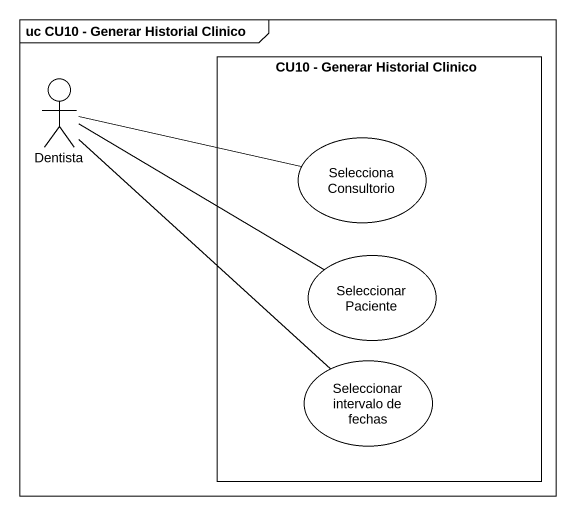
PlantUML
@startuml
mainframe uc CU10 - Generar Historial Clinico
actor Dentista
rectangle "CU10 - Generar Historial Clinico" as CU10_Generar_Historial {
  usecase "Selecciona Consultorio" as Selecciona_Consultorio
  usecase "Seleccionar Paciente" as Seleccionar_Paciente
  usecase "Seleccionar intervalo de fechas" as Seleccionar_intervalo_de
}
Dentista -right- Selecciona_Consultorio
Dentista -right- Seleccionar_Paciente
Dentista -- Seleccionar_intervalo_de
@enduml
